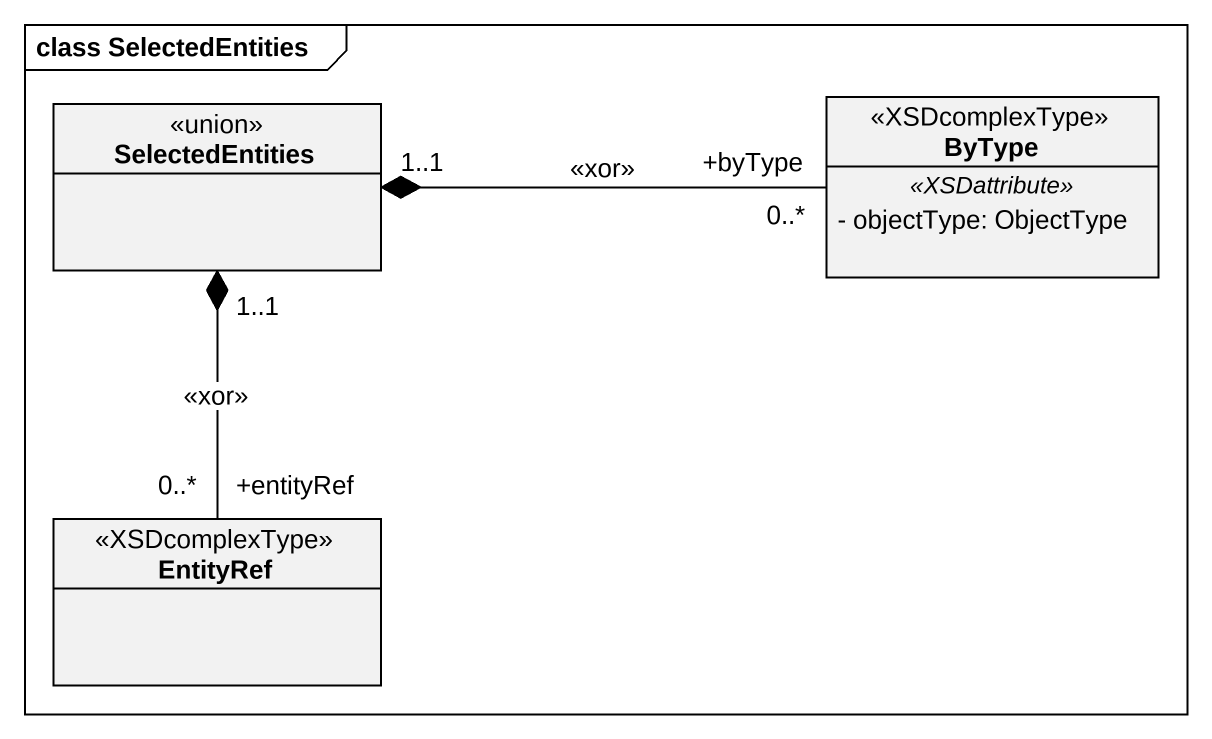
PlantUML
@startuml
mainframe class SelectedEntities
hide circle
hide empty members
skinparam classAttributeIconSize 0
class SelectedEntities <<union>>
class ByType <<XSDcomplexType>> {
  .. <<XSDattribute>> ..
  - objectType: ObjectType
}
class EntityRef <<XSDcomplexType>>
SelectedEntities "1..1" *-right- "+byType\n0..*" ByType : <<xor>>
SelectedEntities "1..1" *-- "+entityRef\n0..*" EntityRef : <<xor>>
@enduml
